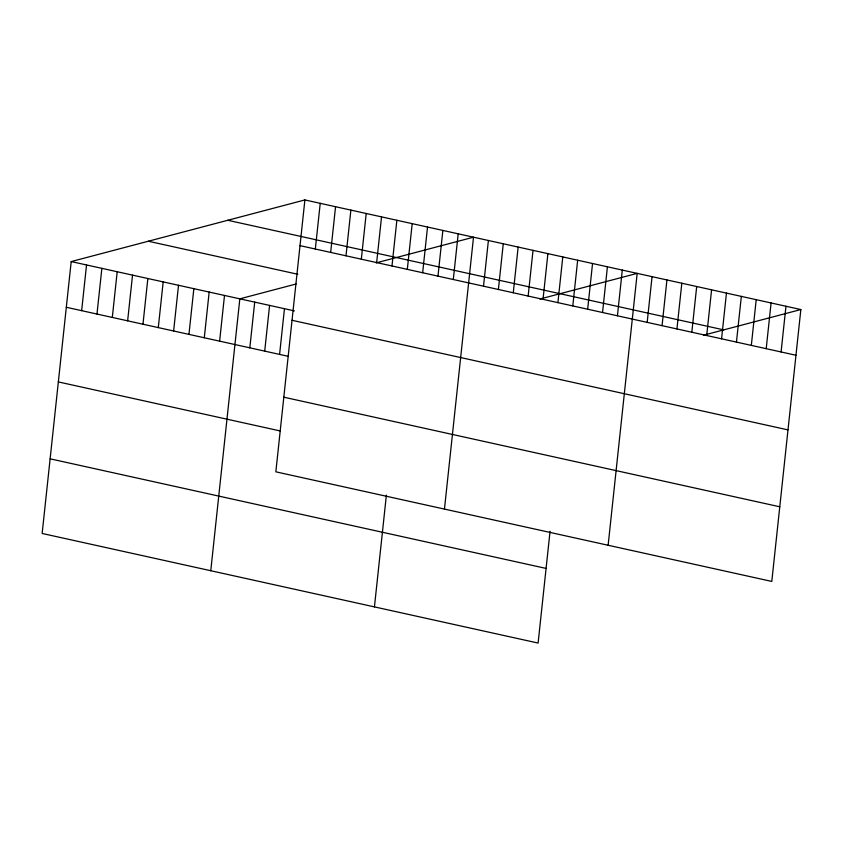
<?xml version="1.0" encoding="UTF-8"?>
<svg xmlns="http://www.w3.org/2000/svg" width="843" height="843" viewBox="0 0 843 843"><rect width="100%" height="100%" fill="white"/><g stroke="black" fill="none" stroke-linecap="round" stroke-linejoin="round"><path stroke-width="1.26" d="M304.892 199.939L275.84 471.827L771.798 581.428L800.85 309.539L304.892 199.939L71.202 261.572L42.15 533.461L538.108 643.061L550.058 531.259M81.655 310.667L86.534 264.955M96.977 314.049L101.866 268.348M112.309 317.442L117.198 271.731M127.641 320.825L132.53 275.124M142.973 324.218L147.852 278.506M158.294 327.6L163.184 281.899M173.626 330.993L178.516 285.282M188.958 334.376L193.848 288.675M204.291 337.769L209.169 292.057M219.623 341.152L224.501 295.45M210.771 570.722L239.833 298.833L296.135 283.986M249.823 347.832L254.712 302.121M264.702 351.12L269.591 305.408M279.581 354.408L284.47 308.696M315.335 249.033L320.224 203.321M330.667 252.415L335.556 206.714M345.999 255.808L350.878 210.097M361.32 259.191L366.21 213.49M376.652 262.584L381.542 216.872M391.984 265.966L396.874 220.265M407.317 269.36L412.195 223.648M374.44 606.897L386.389 495.083M422.649 272.742L427.527 227.041M437.97 276.135L442.86 230.424M453.302 279.518L458.192 233.817M444.461 509.088L473.513 237.199L376.22 262.858M483.513 286.199L488.392 240.487M498.392 289.486L503.271 243.775M513.271 292.774L518.15 247.062M528.15 296.062L533.029 250.35M543.029 299.349L547.908 253.638M557.908 302.637L562.787 256.925M572.787 305.925L577.666 260.213M587.666 309.212L592.545 263.511M602.545 312.5L607.424 266.799M617.424 315.788L622.303 270.087M608.13 545.263L637.182 273.374L539.889 299.033M647.182 322.363L652.06 276.662M662.061 325.651L666.939 279.95M676.94 328.949L681.818 283.237M691.818 332.237L696.697 286.525M706.697 335.525L711.576 289.813M721.576 338.812L726.455 293.101M736.455 342.1L741.334 296.388M751.324 345.388L756.213 299.676M766.203 348.675L771.092 302.964M781.082 351.963L785.971 306.251M703.557 335.198L800.85 309.539M227.779 220.276L723.737 329.876M300.003 245.64L795.961 355.251M148.326 241.235L297.79 274.26M71.202 261.572L294.386 310.888M292.026 320.287L787.984 429.888M66.323 307.274L288.264 356.326M283.806 397.19L779.775 506.791M58.346 381.921L280.287 430.963M50.127 458.824L546.085 568.424"/></g></svg>
